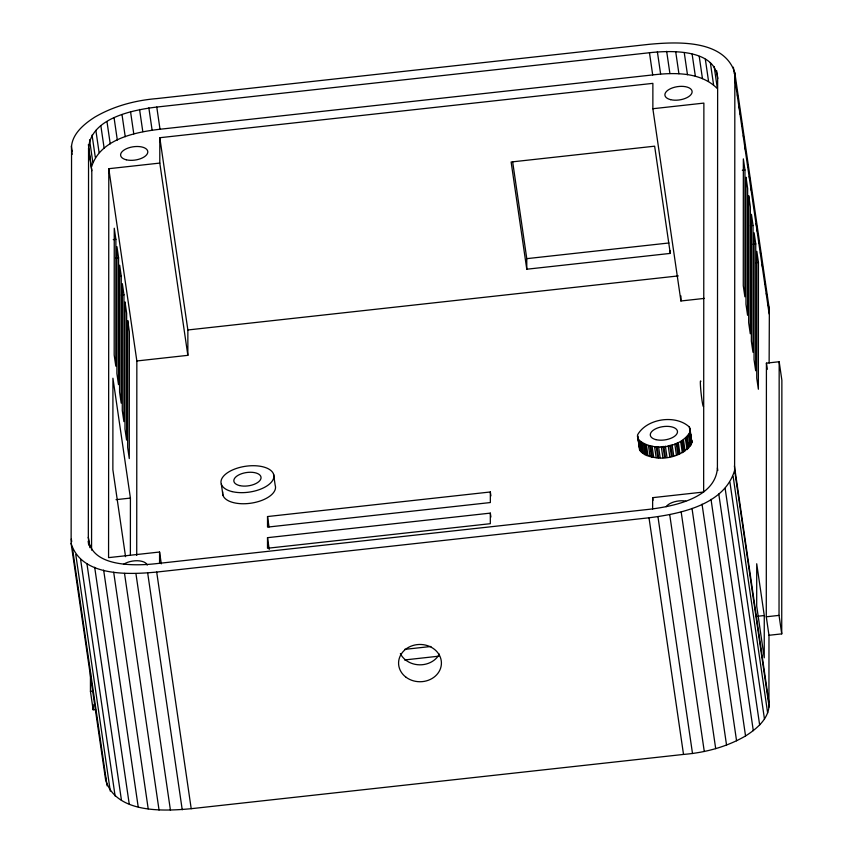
<?xml version="1.0" encoding="UTF-8"?>
<svg xmlns="http://www.w3.org/2000/svg" width="853" height="853" viewBox="0 0 853 853"><rect width="100%" height="100%" fill="white"/><g stroke="black" fill="none" stroke-linecap="round" stroke-linejoin="round"><path stroke-width="1.28" d="M768.98 635.282L781.732 633.875L781.87 380.225L779.173 361.736L766.42 363.143L766.282 616.794L768.98 635.282L768.937 702.552C770.355 717.586 757.016 728.686 745.543 735.958C726.724 746.951 705.154 752.655 683.52 754.425L191.211 808.697C163.126 811.278 116.189 813.591 105.644 780.132L71.13 543.5L71.556 150.448C70.138 135.414 83.477 124.314 94.95 117.042C113.769 106.049 135.339 100.345 156.963 98.575L649.272 44.303C677.367 41.722 724.293 39.409 734.838 72.868L769.363 309.5L769.129 363.058M88.328 537.23L88.552 148.486C90.439 118.162 132.62 109.984 156.771 107.052L649.464 52.737C670.863 50.327 716.285 48.877 717.64 79.137L717.416 467.881C715.528 498.205 673.348 506.383 649.197 509.316L156.504 563.63C135.105 566.04 89.682 567.49 88.328 537.23L89.853 547.669M95.685 709.504L93.137 709.781L90.439 691.303L90.45 672.708M91.57 550.1L91.793 170.664L88.381 144.562M93.137 709.781L93.137 704.471M704.461 298.39L680.918 300.981L652.865 108.726L652.876 83.359L159.81 137.717L159.799 163.083L108.789 168.702L108.566 557.638L159.575 552.019L161.302 563.865M115.88 239.32L115.805 366.15L114.185 355.061L114.259 228.231L115.88 239.32L113.257 239.608M118.578 257.809L118.503 384.639L116.882 373.539L116.957 246.72L118.578 257.809L115.955 258.096M121.265 276.297L121.201 403.128L119.58 392.028L119.655 265.208L121.265 276.297L118.652 276.585M123.962 294.786L123.898 421.606L122.278 410.517L122.352 283.686L123.962 294.786L121.35 295.074M130.381 555.1L130.413 498.077L112.927 378.22L112.873 469.726L125.551 556.657M136.725 555.431L136.843 360.968L108.789 168.702M159.564 563.428L159.575 552.019M136.843 360.968L187.852 355.338L187.863 329.972L159.81 137.717M267.511 537.678L267.501 548.255L490.315 523.689L490.326 513.122L267.511 537.678L269.228 549.428M267.522 516.545L267.522 527.111L490.336 502.545L490.336 491.978L267.522 516.545L269.047 526.983M670.277 250.761L670.277 253.405L526.781 269.217L526.781 258.651L512.664 161.889M652.63 509.07L652.641 497.662L703.65 492.032L703.874 103.096L652.865 108.726M680.918 300.981L680.918 295.916M769.139 706.988L734.614 470.355L734.838 72.868M744.957 169.971L744.882 296.801L743.272 285.702L743.347 158.882L744.957 169.971L742.345 170.259M753.05 225.427L752.975 352.257L751.365 341.168L751.429 214.338L753.05 225.427L750.437 225.725M755.747 243.915L755.673 370.746L754.052 359.657L754.127 232.826L755.747 243.915L753.135 244.203M758.445 262.404L758.37 389.235L756.75 378.146L756.824 251.315L758.445 262.404L755.833 262.692M764.267 615.525L764.245 657.802L756.696 606.035L756.718 563.758L764.267 615.525L757.731 616.25M781.732 633.875L779.034 615.386L779.173 361.736M105.644 780.132L105.751 777.893M91.612 166.751C100.227 139.167 134.774 132.215 160.012 129.24L652.694 74.925C674.456 72.398 700.889 71.876 717.384 88.659L714.153 66.481M71.13 543.5C81.675 576.959 128.6 574.645 156.696 572.064L649.005 517.792C680.15 513.837 724.442 504.976 734.614 470.355M637.5 436.182L637.564 434.891C646.691 418.428 675.779 414.227 689.395 427.065L691.847 442.75C682.709 459.213 653.633 463.414 640.017 450.576L637.5 436.182L638.396 439.487C652.012 452.325 681.099 448.124 690.226 431.661L690.002 428.249M639.174 445.98L639.398 449.392M526.781 258.651L668.965 242.977M187.863 329.972L678.284 275.914M116.029 499.666L130.413 498.077M404.557 649.389L430.925 646.489M90.439 691.303L92.988 691.015M766.282 616.794L779.034 615.386M404.546 659.966L438.826 656.181M690.44 437.536L691.015 438.154L690.472 434.465M691.133 438.591L691.911 441.459M768.19 304.947L769.363 309.5M733.367 67.174L734.326 73.753M737.397 94.779L737.781 97.413M739.125 106.614L739.508 109.248M739.892 111.871L740.276 114.505M741.62 123.706L742.003 126.329M743.347 135.531L743.731 138.165M745.074 147.366L745.458 150M747.559 164.458L747.942 167.081M749.286 176.294L749.67 178.917M751.013 188.118L751.397 190.752M756.195 223.614L756.579 226.248M756.963 228.871L757.347 231.504M758.69 240.706L759.074 243.34M760.418 252.541L760.801 255.164M762.134 264.366L762.518 267M764.629 281.458L765.013 284.092M766.357 293.293L766.74 295.916M734.636 77.356L769.161 313.989M766.42 363.143L767.327 369.306M716.659 70.682L717.799 78.519M710.346 62.642L713.588 84.831M705.335 59.262L708.576 81.451M699.225 56.415L702.456 78.604M692.135 54.155L695.376 76.343M684.234 52.534L687.475 74.723M675.683 51.585L678.924 73.774M734.412 465.919L768.937 702.552M733.132 476.379L767.657 713.001M729.955 482.403L764.469 719.036M666.662 51.329L669.904 73.518M725.135 488.332L759.65 724.965M657.375 51.777L660.617 73.966M717.416 467.881L717.799 470.493M718.78 494.015L753.295 730.648M649.464 52.737L652.694 74.925M711.018 499.336L745.543 735.958M670.277 253.405L654.635 146.183L511.128 161.995L526.781 269.217M702.04 504.176L736.565 740.809M690.098 429.645L691.794 441.918M689.693 428.728L691.847 442.75M689.395 427.065L690.12 431.991M689.587 433.1L691.207 444.189M689.395 433.857L691.015 444.957M689.043 434.316L690.663 445.405M688.659 435.179L690.28 446.268M687.326 436.565L688.947 447.654M686.75 437.322L688.371 448.411M686.207 437.738L687.827 448.827M685.407 438.57L687.028 449.659M683.466 439.807L685.087 450.896M682.56 440.5L684.17 451.589M692.018 508.441L726.543 745.074M681.846 440.852L683.456 451.941M680.683 441.598L682.304 452.687M678.284 442.6L679.894 453.689M677.09 443.187L678.711 454.276M676.258 443.453L677.879 454.542M674.819 444.061L676.429 455.15M672.111 444.765L673.721 455.854M681.184 512.024L715.699 748.657M670.725 445.202L672.335 456.291M669.829 445.362L671.45 456.451M668.208 445.778L669.818 456.877M665.372 446.14L666.993 457.229M663.89 446.407L665.511 457.496M662.994 446.439L664.615 457.539M661.299 446.652L662.92 457.752M669.754 514.871L704.279 751.504M658.548 446.641L660.158 457.73M657.055 446.705L658.676 457.805M656.224 446.631L657.844 457.72M654.571 446.62L656.192 457.709M652.076 446.236L653.697 457.325M650.69 446.098L652.31 457.187M649.975 445.906L651.596 456.995M648.483 445.671L650.093 456.76M657.983 516.897L692.508 753.53M646.414 444.935L648.035 456.035M645.22 444.616L646.841 455.705M652.641 497.662L653.025 500.295M644.676 444.317L646.297 455.417M643.439 443.88L645.06 454.969M641.946 442.846L643.557 453.945M641.029 442.355L642.65 453.455M640.688 441.982L642.298 453.071M639.793 441.364L641.403 452.453M638.972 440.105L640.582 451.205M638.279 439.05L640.017 450.576M637.617 435.723L639.238 446.823M649.005 517.792L683.52 754.425M490.336 491.978L490.912 495.892M490.326 513.122L490.901 517.035M273.557 474.161L275.178 485.25A26.678 13.051 -8.3 0 1 249.929 503.334A26.678 13.051 -8.3 0 1 222.729 491.893M221.332 484.205L222.953 495.305M156.771 107.052L160.012 129.24M159.799 163.083L187.852 355.338M148.848 107.841L152.09 130.019M139.561 109.44L142.803 131.629M130.541 111.679L133.782 133.868M121.99 114.515L125.231 136.704M114.089 117.885L117.319 140.063M106.998 121.702L110.229 143.89M100.878 125.903L104.119 148.081M95.867 130.381L99.097 152.57M156.696 572.064L191.211 808.697M92.06 135.062L95.291 157.24M89.544 139.817L92.785 162.006M88.552 148.486L91.793 170.664M147.708 573.152L182.233 809.785M135.947 573.717L170.461 810.35M71.353 146.012L72.121 151.269M71.556 150.448L72.132 154.393M124.517 573.397L159.042 810.03M113.684 572.192L148.198 808.825M103.661 570.135L138.186 806.767M94.683 567.277L129.208 803.91M88.147 541.186L88.723 545.11M86.942 563.662L121.457 800.295M80.587 559.387L115.112 796.02M75.778 554.525L110.293 791.157M71.332 539.011L71.716 541.644M72.601 549.193L107.115 785.826M123.504 564.398A13.712 6.707 -8.3 0 1 137.493 560.741A13.712 6.707 -8.3 0 1 147.249 565.081M439.38 654.134A21.421 18.638 0 0 1 419.687 664.828A21.421 18.638 0 0 1 400.356 653.622M666.129 506.714A13.712 6.707 -8.3 0 1 685.791 501.106M703.522 406.092A12.859 0.8 83.7 0 1 701.155 393.681A12.859 0.8 83.7 0 1 700.825 381.408M125.05 302.175L124.975 429.006L126.596 440.095L126.66 313.264L125.05 302.175M127.747 320.664L127.673 447.494L129.283 458.583L129.357 331.753L127.747 320.664M746.034 177.371L745.97 304.19L747.58 315.29L747.654 188.46L746.034 177.371M748.731 195.849L748.667 322.679L750.277 333.768L750.352 206.948L748.731 195.849M232.027 491.584A26.678 13.051 -8.3 0 0 273.781 477.573A26.678 13.051 -8.3 0 0 236.526 468.404A26.678 13.051 -8.3 0 0 232.027 491.584M126.276 159.788A13.712 6.707 -8.3 0 0 147.74 152.591A13.712 6.707 -8.3 0 0 128.59 147.878A13.712 6.707 -8.3 0 0 126.276 159.788M239.522 485.56A13.712 6.707 -8.3 0 0 260.986 478.352A13.712 6.707 -8.3 0 0 241.836 473.639A13.712 6.707 -8.3 0 0 239.522 485.56M655.968 439.647A13.712 6.707 -8.3 0 0 677.431 432.439A13.712 6.707 -8.3 0 0 658.281 427.737A13.712 6.707 -8.3 0 0 655.968 439.647M406.156 677.325A21.421 18.638 0 0 0 441.076 666.417A21.421 18.638 0 0 0 412.745 645.561A21.421 18.638 0 0 0 406.156 677.325M670.586 99.652A13.712 6.707 -8.3 0 0 692.05 92.444A13.712 6.707 -8.3 0 0 672.9 87.731A13.712 6.707 -8.3 0 0 670.586 99.652"/></g></svg>
